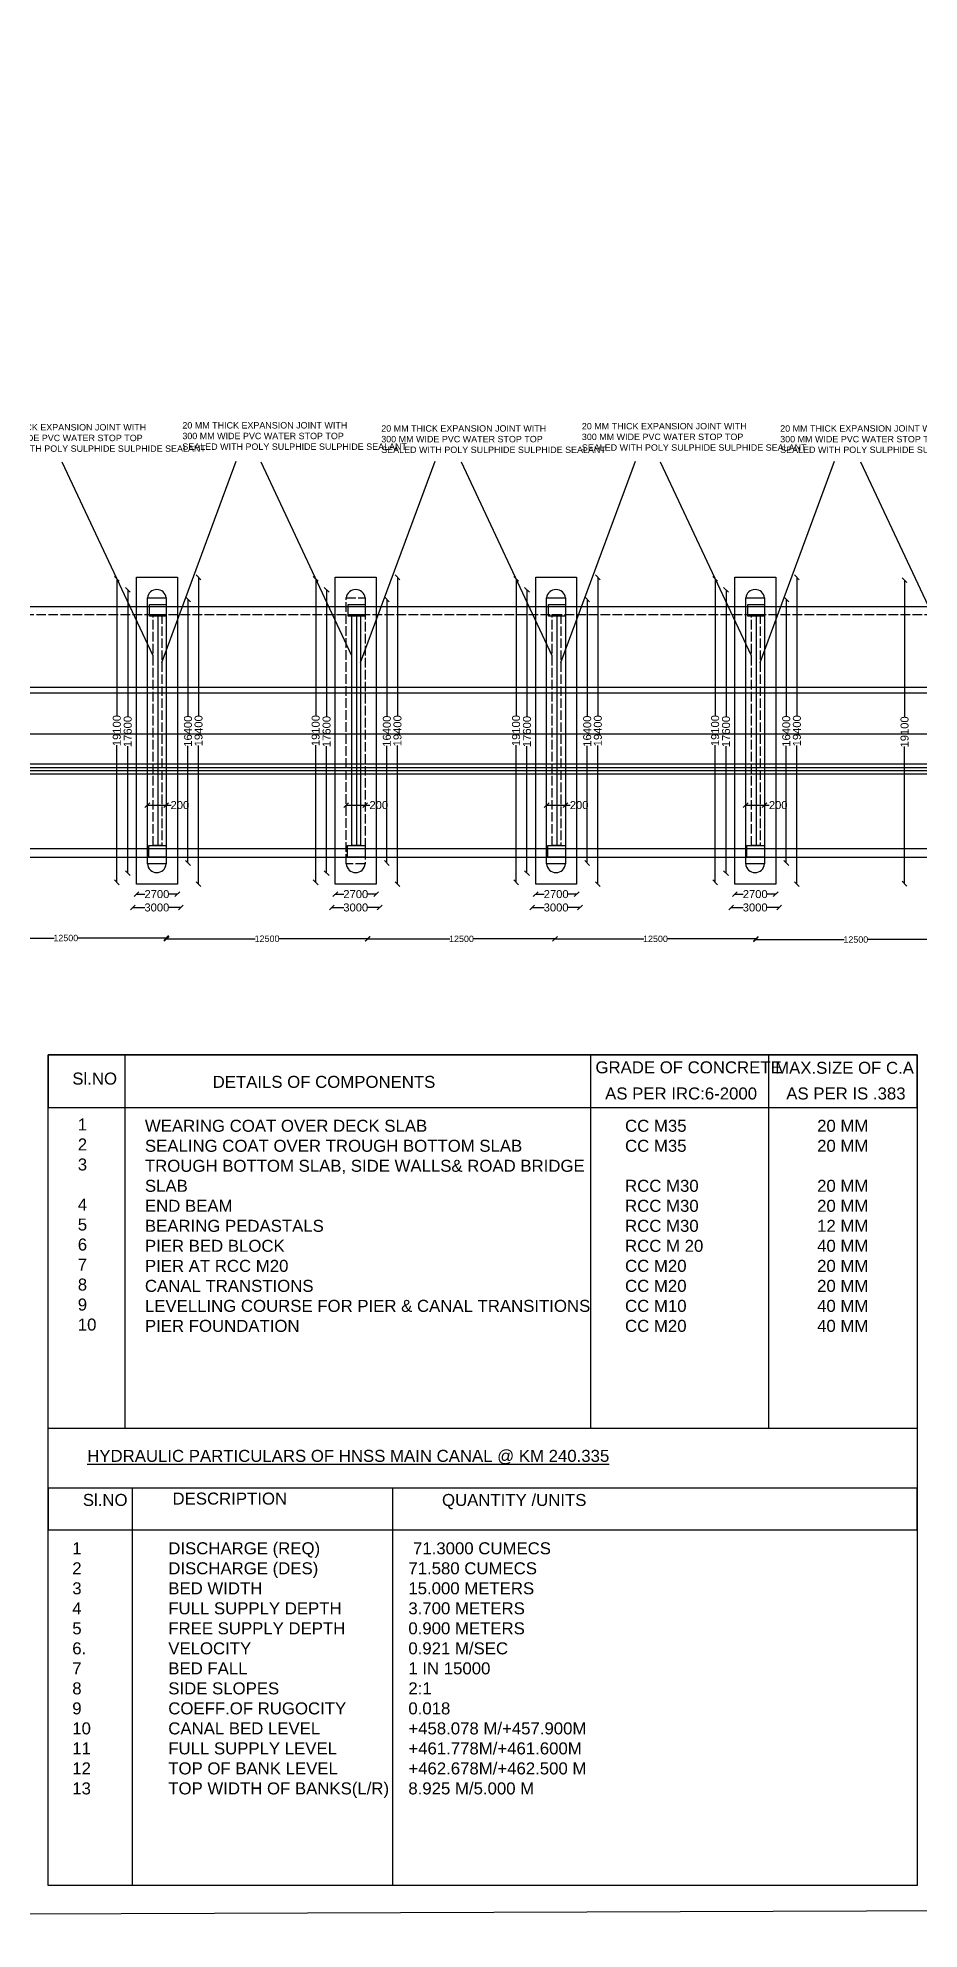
# Model space of a CAD drawing. Header units: millimetres. Extents: x -112454 to 301508, y -143387 to 43222.
# Drawn here: x 150782 to 205850, y -141433 to -23251 of the extents above; entities that cross this region are included whole.
import ezdxf

# ---------------------------------------------------------------- set-up
doc = ezdxf.new("R2010")
doc.units = ezdxf.units.MM
doc.header["$MEASUREMENT"] = 0
doc.linetypes.add('ACAD_ISO02W100', pattern=[15, 12, -3])
for name, color, linetype in [('DIMENSION', 7, 'Continuous'), ('DRAWING', 7, 'Continuous'), ('TEXT', 7, 'Continuous')]:
    doc.layers.add(name, color=color, linetype=linetype)
doc.styles.get("Standard").update_dxf_attribs({"font": 'arial.ttf', "height": 500})
doc.dimstyles.get("Standard").update_dxf_attribs({"dimtxt": 500, "dimasz": 300, "dimexe": 0.18, "dimexo": 0.0625, "dimgap": 0.09, "dimtad": 0, "dimdec": 0, "dimzin": 0, "dimdsep": 46, "dimtxsty": 'Standard', "dimblk": 'OBLIQUE', "dimcen": 0.09, "dimse1": 1, "dimse2": 1, "dimadec": 0, "dimazin": 0, "dimtfac": 1, "dimtdec": 0, "dimtofl": 0, "dimtmove": 0, "dimatfit": 3, "dimfxl": 0, "dimtolj": 1, "dimtzin": 0, "dimarcsym": 0})

# ---------------------------------------------------------------- blocks, each defined once
blk = doc.blocks.new('_Oblique')
at = {"color": 0, "linetype": 'ByBlock', "lineweight": -2}
blk.add_line((-0.5, -0.5), (0.5, 0.5), dxfattribs=at)
blk = doc.blocks.new('*D117')
at = {"layer": 'Defpoints', "color": 0, "transparency": 16777216}
for p in [(155718, -57055), (155723, -57055), (155623, -76023)]:
    blk.add_point(p, dxfattribs=at)
at = {"layer": 'DIMENSION', "color": 0, "lineweight": -2, "transparency": 16777216}
for p, q in [((155718, -57055), (155718, -65623)), ((155718, -76023), (155718, -67456))]:
    blk.add_line(p, q, dxfattribs=at)
at = {"layer": 'DIMENSION', "color": 0, "lineweight": -2, "transparency": 16777216, "xscale": 300, "yscale": 300, "zscale": 300}
for p, rotation in [((155718, -57055), 90), ((155718, -76023), 270)]:
    blk.add_blockref('_Oblique', p, dxfattribs=dict(at, rotation=rotation))
at = {"layer": 'DIMENSION', "color": 0, "transparency": 16777216, "insert": (155718, -66539), "char_height": 500, "attachment_point": 5, "rotation": 90}
blk.add_mtext('\\A1;19100', dxfattribs=at)
blk = doc.blocks.new('*D118')
at = {"layer": 'Defpoints', "color": 0, "transparency": 16777216}
for p in [(156400, -57739), (156943, -57739), (156943, -75452)]:
    blk.add_point(p, dxfattribs=at)
at = {"layer": 'DIMENSION', "color": 0, "lineweight": -2, "transparency": 16777216}
for p, q in [((156400, -57739), (156400, -65679)), ((156400, -75452), (156400, -67512))]:
    blk.add_line(p, q, dxfattribs=at)
at = {"layer": 'DIMENSION', "color": 0, "lineweight": -2, "transparency": 16777216, "xscale": 300, "yscale": 300, "zscale": 300}
for p, rotation in [((156400, -57739), 90), ((156400, -75452), 270)]:
    blk.add_blockref('_Oblique', p, dxfattribs=dict(at, rotation=rotation))
at = {"layer": 'DIMENSION', "color": 0, "transparency": 16777216, "insert": (156400, -66596), "char_height": 500, "attachment_point": 5, "rotation": 90}
blk.add_mtext('\\A1;17600', dxfattribs=at)
blk = doc.blocks.new('*D119')
at = {"layer": 'Defpoints', "color": 0, "transparency": 16777216}
for p in [(159984, -58341), (159984, -74809), (160164, -74809)]:
    blk.add_point(p, dxfattribs=at)
at = {"layer": 'DIMENSION', "color": 0, "lineweight": -2, "transparency": 16777216}
for p, q in [((160164, -58341), (160164, -65659)), ((160164, -74809), (160164, -67492))]:
    blk.add_line(p, q, dxfattribs=at)
at = {"layer": 'DIMENSION', "color": 0, "lineweight": -2, "transparency": 16777216, "xscale": 300, "yscale": 300, "zscale": 300}
for p, rotation in [((160164, -58341), 90), ((160164, -74809), 270)]:
    blk.add_blockref('_Oblique', p, dxfattribs=dict(at, rotation=rotation))
at = {"layer": 'DIMENSION', "color": 0, "transparency": 16777216, "insert": (160164, -66575), "char_height": 500, "attachment_point": 5, "rotation": 90}
blk.add_mtext('\\A1;16400', dxfattribs=at)
blk = doc.blocks.new('*D120')
at = {"layer": 'Defpoints', "color": 0, "transparency": 16777216}
for p in [(159500, -56960), (160827, -56960), (159500, -76140)]:
    blk.add_point(p, dxfattribs=at)
at = {"layer": 'DIMENSION', "color": 0, "lineweight": -2, "transparency": 16777216}
for p, q in [((160827, -56960), (160827, -65633)), ((160827, -76140), (160827, -67466))]:
    blk.add_line(p, q, dxfattribs=at)
at = {"layer": 'DIMENSION', "color": 0, "lineweight": -2, "transparency": 16777216, "xscale": 300, "yscale": 300, "zscale": 300}
for p, rotation in [((160827, -56960), 90), ((160827, -76140), 270)]:
    blk.add_blockref('_Oblique', p, dxfattribs=dict(at, rotation=rotation))
at = {"layer": 'DIMENSION', "color": 0, "transparency": 16777216, "insert": (160827, -66550), "char_height": 500, "attachment_point": 5, "rotation": 90}
blk.add_mtext('\\A1;19400', dxfattribs=at)
blk = doc.blocks.new('*D121')
at = {"layer": 'Defpoints', "color": 0, "transparency": 16777216}
for p in [(156943, -76140), (159500, -76140), (159500, -76759)]:
    blk.add_point(p, dxfattribs=at)
at = {"layer": 'DIMENSION', "color": 0, "lineweight": -2, "transparency": 16777216}
for p, q in [((156943, -76759), (157472, -76759)), ((159500, -76759), (158972, -76759))]:
    blk.add_line(p, q, dxfattribs=at)
at = {"layer": 'DIMENSION', "color": 0, "lineweight": -2, "transparency": 16777216, "xscale": 300, "yscale": 300, "zscale": 300, "rotation": 180}
blk.add_blockref('_Oblique', (156943, -76759), dxfattribs=at)
at = {"layer": 'DIMENSION', "color": 0, "lineweight": -2, "transparency": 16777216, "xscale": 300, "yscale": 300, "zscale": 300}
blk.add_blockref('_Oblique', (159500, -76759), dxfattribs=at)
at = {"layer": 'DIMENSION', "color": 0, "transparency": 16777216, "insert": (158222, -76759), "char_height": 500, "attachment_point": 5}
blk.add_mtext('\\A1;2700', dxfattribs=at)
blk = doc.blocks.new('*D116')
at = {"layer": 'Defpoints', "color": 0, "transparency": 16777216}
for p in [(156724, -77485), (156724, -77594), (159715, -77485)]:
    blk.add_point(p, dxfattribs=at)
at = {"layer": 'DIMENSION', "color": 0, "lineweight": -2, "transparency": 16777216}
for p, q in [((156724, -77594), (157474, -77594)), ((159715, -77594), (158965, -77594))]:
    blk.add_line(p, q, dxfattribs=at)
at = {"layer": 'DIMENSION', "color": 0, "lineweight": -2, "transparency": 16777216, "xscale": 300, "yscale": 300, "zscale": 300, "rotation": 180}
blk.add_blockref('_Oblique', (156724, -77594), dxfattribs=at)
at = {"layer": 'DIMENSION', "color": 0, "lineweight": -2, "transparency": 16777216, "xscale": 300, "yscale": 300, "zscale": 300}
blk.add_blockref('_Oblique', (159715, -77594), dxfattribs=at)
at = {"layer": 'DIMENSION', "color": 0, "transparency": 16777216, "insert": (158219, -77594), "char_height": 500, "attachment_point": 5}
blk.add_mtext('\\A1;3000', dxfattribs=at)
blk = doc.blocks.new('*D122')
at = {"layer": 'Defpoints', "color": 0, "transparency": 16777216}
for p in [(157626, -71750), (158803, -71196), (158803, -71750)]:
    blk.add_point(p, dxfattribs=at)
at = {"layer": 'DIMENSION', "color": 0, "lineweight": -2, "transparency": 16777216}
for p, q in [((157626, -71196), (158803, -71196)), ((158803, -71196), (159103, -71196))]:
    blk.add_line(p, q, dxfattribs=at)
at = {"layer": 'DIMENSION', "color": 0, "lineweight": -2, "transparency": 16777216, "xscale": 300, "yscale": 300, "zscale": 300, "rotation": 180}
blk.add_blockref('_Oblique', (157626, -71196), dxfattribs=at)
at = {"layer": 'DIMENSION', "color": 0, "lineweight": -2, "transparency": 16777216, "xscale": 300, "yscale": 300, "zscale": 300}
blk.add_blockref('_Oblique', (158803, -71196), dxfattribs=at)
at = {"layer": 'DIMENSION', "color": 0, "transparency": 16777216, "insert": (159658, -71196), "char_height": 500, "attachment_point": 5}
blk.add_mtext('\\A1;200', dxfattribs=at)
blk = doc.blocks.new('*D124')
at = {"layer": 'Defpoints', "color": 0, "transparency": 16777216}
for p in [(168144, -57055), (168150, -57055), (168049, -76023)]:
    blk.add_point(p, dxfattribs=at)
at = {"layer": 'DIMENSION', "color": 0, "lineweight": -2, "transparency": 16777216}
for p, q in [((168144, -57055), (168144, -65623)), ((168144, -76023), (168144, -67456))]:
    blk.add_line(p, q, dxfattribs=at)
at = {"layer": 'DIMENSION', "color": 0, "lineweight": -2, "transparency": 16777216, "xscale": 300, "yscale": 300, "zscale": 300}
for p, rotation in [((168144, -57055), 90), ((168144, -76023), 270)]:
    blk.add_blockref('_Oblique', p, dxfattribs=dict(at, rotation=rotation))
at = {"layer": 'DIMENSION', "color": 0, "transparency": 16777216, "insert": (168144, -66539), "char_height": 500, "attachment_point": 5, "rotation": 90}
blk.add_mtext('\\A1;19100', dxfattribs=at)
blk = doc.blocks.new('*D125')
at = {"layer": 'Defpoints', "color": 0, "transparency": 16777216}
for p in [(168826, -57739), (169369, -57739), (169369, -75452)]:
    blk.add_point(p, dxfattribs=at)
at = {"layer": 'DIMENSION', "color": 0, "lineweight": -2, "transparency": 16777216}
for p, q in [((168826, -57739), (168826, -65679)), ((168826, -75452), (168826, -67512))]:
    blk.add_line(p, q, dxfattribs=at)
at = {"layer": 'DIMENSION', "color": 0, "lineweight": -2, "transparency": 16777216, "xscale": 300, "yscale": 300, "zscale": 300}
for p, rotation in [((168826, -57739), 90), ((168826, -75452), 270)]:
    blk.add_blockref('_Oblique', p, dxfattribs=dict(at, rotation=rotation))
at = {"layer": 'DIMENSION', "color": 0, "transparency": 16777216, "insert": (168826, -66596), "char_height": 500, "attachment_point": 5, "rotation": 90}
blk.add_mtext('\\A1;17600', dxfattribs=at)
blk = doc.blocks.new('*D126')
at = {"layer": 'Defpoints', "color": 0, "transparency": 16777216}
for p in [(172410, -58341), (172410, -74809), (172590, -74809)]:
    blk.add_point(p, dxfattribs=at)
at = {"layer": 'DIMENSION', "color": 0, "lineweight": -2, "transparency": 16777216}
for p, q in [((172590, -58341), (172590, -65659)), ((172590, -74809), (172590, -67492))]:
    blk.add_line(p, q, dxfattribs=at)
at = {"layer": 'DIMENSION', "color": 0, "lineweight": -2, "transparency": 16777216, "xscale": 300, "yscale": 300, "zscale": 300}
for p, rotation in [((172590, -58341), 90), ((172590, -74809), 270)]:
    blk.add_blockref('_Oblique', p, dxfattribs=dict(at, rotation=rotation))
at = {"layer": 'DIMENSION', "color": 0, "transparency": 16777216, "insert": (172590, -66575), "char_height": 500, "attachment_point": 5, "rotation": 90}
blk.add_mtext('\\A1;16400', dxfattribs=at)
blk = doc.blocks.new('*D127')
at = {"layer": 'Defpoints', "color": 0, "transparency": 16777216}
for p in [(171927, -56960), (173254, -56960), (171927, -76140)]:
    blk.add_point(p, dxfattribs=at)
at = {"layer": 'DIMENSION', "color": 0, "lineweight": -2, "transparency": 16777216}
for p, q in [((173254, -56960), (173254, -65633)), ((173254, -76140), (173254, -67466))]:
    blk.add_line(p, q, dxfattribs=at)
at = {"layer": 'DIMENSION', "color": 0, "lineweight": -2, "transparency": 16777216, "xscale": 300, "yscale": 300, "zscale": 300}
for p, rotation in [((173254, -56960), 90), ((173254, -76140), 270)]:
    blk.add_blockref('_Oblique', p, dxfattribs=dict(at, rotation=rotation))
at = {"layer": 'DIMENSION', "color": 0, "transparency": 16777216, "insert": (173254, -66550), "char_height": 500, "attachment_point": 5, "rotation": 90}
blk.add_mtext('\\A1;19400', dxfattribs=at)
blk = doc.blocks.new('*D128')
at = {"layer": 'Defpoints', "color": 0, "transparency": 16777216}
for p in [(169369, -76140), (171927, -76140), (171927, -76759)]:
    blk.add_point(p, dxfattribs=at)
at = {"layer": 'DIMENSION', "color": 0, "lineweight": -2, "transparency": 16777216}
for p, q in [((169369, -76759), (169898, -76759)), ((171927, -76759), (171398, -76759))]:
    blk.add_line(p, q, dxfattribs=at)
at = {"layer": 'DIMENSION', "color": 0, "lineweight": -2, "transparency": 16777216, "xscale": 300, "yscale": 300, "zscale": 300, "rotation": 180}
blk.add_blockref('_Oblique', (169369, -76759), dxfattribs=at)
at = {"layer": 'DIMENSION', "color": 0, "lineweight": -2, "transparency": 16777216, "xscale": 300, "yscale": 300, "zscale": 300}
blk.add_blockref('_Oblique', (171927, -76759), dxfattribs=at)
at = {"layer": 'DIMENSION', "color": 0, "transparency": 16777216, "insert": (170648, -76759), "char_height": 500, "attachment_point": 5}
blk.add_mtext('\\A1;2700', dxfattribs=at)
blk = doc.blocks.new('*D123')
at = {"layer": 'Defpoints', "color": 0, "transparency": 16777216}
for p in [(169150, -77485), (169150, -77594), (172141, -77485)]:
    blk.add_point(p, dxfattribs=at)
at = {"layer": 'DIMENSION', "color": 0, "lineweight": -2, "transparency": 16777216}
for p, q in [((169150, -77594), (169900, -77594)), ((172141, -77594), (171391, -77594))]:
    blk.add_line(p, q, dxfattribs=at)
at = {"layer": 'DIMENSION', "color": 0, "lineweight": -2, "transparency": 16777216, "xscale": 300, "yscale": 300, "zscale": 300, "rotation": 180}
blk.add_blockref('_Oblique', (169150, -77594), dxfattribs=at)
at = {"layer": 'DIMENSION', "color": 0, "lineweight": -2, "transparency": 16777216, "xscale": 300, "yscale": 300, "zscale": 300}
blk.add_blockref('_Oblique', (172141, -77594), dxfattribs=at)
at = {"layer": 'DIMENSION', "color": 0, "transparency": 16777216, "insert": (170646, -77594), "char_height": 500, "attachment_point": 5}
blk.add_mtext('\\A1;3000', dxfattribs=at)
blk = doc.blocks.new('*D129')
at = {"layer": 'Defpoints', "color": 0, "transparency": 16777216}
for p in [(170052, -71750), (171229, -71196), (171229, -71750)]:
    blk.add_point(p, dxfattribs=at)
at = {"layer": 'DIMENSION', "color": 0, "lineweight": -2, "transparency": 16777216}
for p, q in [((170052, -71196), (171229, -71196)), ((171229, -71196), (171529, -71196))]:
    blk.add_line(p, q, dxfattribs=at)
at = {"layer": 'DIMENSION', "color": 0, "lineweight": -2, "transparency": 16777216, "xscale": 300, "yscale": 300, "zscale": 300, "rotation": 180}
blk.add_blockref('_Oblique', (170052, -71196), dxfattribs=at)
at = {"layer": 'DIMENSION', "color": 0, "lineweight": -2, "transparency": 16777216, "xscale": 300, "yscale": 300, "zscale": 300}
blk.add_blockref('_Oblique', (171229, -71196), dxfattribs=at)
at = {"layer": 'DIMENSION', "color": 0, "transparency": 16777216, "insert": (172085, -71196), "char_height": 500, "attachment_point": 5}
blk.add_mtext('\\A1;200', dxfattribs=at)
blk = doc.blocks.new('*D131')
at = {"layer": 'Defpoints', "color": 0, "transparency": 16777216}
for p in [(180665, -57055), (180670, -57055), (180569, -76023)]:
    blk.add_point(p, dxfattribs=at)
at = {"layer": 'DIMENSION', "color": 0, "lineweight": -2, "transparency": 16777216}
for p, q in [((180665, -57055), (180665, -65623)), ((180665, -76023), (180665, -67456))]:
    blk.add_line(p, q, dxfattribs=at)
at = {"layer": 'DIMENSION', "color": 0, "lineweight": -2, "transparency": 16777216, "xscale": 300, "yscale": 300, "zscale": 300}
for p, rotation in [((180665, -57055), 90), ((180665, -76023), 270)]:
    blk.add_blockref('_Oblique', p, dxfattribs=dict(at, rotation=rotation))
at = {"layer": 'DIMENSION', "color": 0, "transparency": 16777216, "insert": (180665, -66539), "char_height": 500, "attachment_point": 5, "rotation": 90}
blk.add_mtext('\\A1;19100', dxfattribs=at)
blk = doc.blocks.new('*D132')
at = {"layer": 'Defpoints', "color": 0, "transparency": 16777216}
for p in [(181346, -57739), (181889, -57739), (181889, -75452)]:
    blk.add_point(p, dxfattribs=at)
at = {"layer": 'DIMENSION', "color": 0, "lineweight": -2, "transparency": 16777216}
for p, q in [((181346, -57739), (181346, -65679)), ((181346, -75452), (181346, -67512))]:
    blk.add_line(p, q, dxfattribs=at)
at = {"layer": 'DIMENSION', "color": 0, "lineweight": -2, "transparency": 16777216, "xscale": 300, "yscale": 300, "zscale": 300}
for p, rotation in [((181346, -57739), 90), ((181346, -75452), 270)]:
    blk.add_blockref('_Oblique', p, dxfattribs=dict(at, rotation=rotation))
at = {"layer": 'DIMENSION', "color": 0, "transparency": 16777216, "insert": (181346, -66596), "char_height": 500, "attachment_point": 5, "rotation": 90}
blk.add_mtext('\\A1;17600', dxfattribs=at)
blk = doc.blocks.new('*D133')
at = {"layer": 'Defpoints', "color": 0, "transparency": 16777216}
for p in [(184930, -58341), (184930, -74809), (185110, -74809)]:
    blk.add_point(p, dxfattribs=at)
at = {"layer": 'DIMENSION', "color": 0, "lineweight": -2, "transparency": 16777216}
for p, q in [((185110, -58341), (185110, -65659)), ((185110, -74809), (185110, -67492))]:
    blk.add_line(p, q, dxfattribs=at)
at = {"layer": 'DIMENSION', "color": 0, "lineweight": -2, "transparency": 16777216, "xscale": 300, "yscale": 300, "zscale": 300}
for p, rotation in [((185110, -58341), 90), ((185110, -74809), 270)]:
    blk.add_blockref('_Oblique', p, dxfattribs=dict(at, rotation=rotation))
at = {"layer": 'DIMENSION', "color": 0, "transparency": 16777216, "insert": (185110, -66575), "char_height": 500, "attachment_point": 5, "rotation": 90}
blk.add_mtext('\\A1;16400', dxfattribs=at)
blk = doc.blocks.new('*D134')
at = {"layer": 'Defpoints', "color": 0, "transparency": 16777216}
for p in [(184447, -56960), (185774, -56960), (184447, -76140)]:
    blk.add_point(p, dxfattribs=at)
at = {"layer": 'DIMENSION', "color": 0, "lineweight": -2, "transparency": 16777216}
for p, q in [((185774, -56960), (185774, -65633)), ((185774, -76140), (185774, -67466))]:
    blk.add_line(p, q, dxfattribs=at)
at = {"layer": 'DIMENSION', "color": 0, "lineweight": -2, "transparency": 16777216, "xscale": 300, "yscale": 300, "zscale": 300}
for p, rotation in [((185774, -56960), 90), ((185774, -76140), 270)]:
    blk.add_blockref('_Oblique', p, dxfattribs=dict(at, rotation=rotation))
at = {"layer": 'DIMENSION', "color": 0, "transparency": 16777216, "insert": (185774, -66550), "char_height": 500, "attachment_point": 5, "rotation": 90}
blk.add_mtext('\\A1;19400', dxfattribs=at)
blk = doc.blocks.new('*D135')
at = {"layer": 'Defpoints', "color": 0, "transparency": 16777216}
for p in [(181889, -76140), (184447, -76140), (184447, -76759)]:
    blk.add_point(p, dxfattribs=at)
at = {"layer": 'DIMENSION', "color": 0, "lineweight": -2, "transparency": 16777216}
for p, q in [((181889, -76759), (182418, -76759)), ((184447, -76759), (183918, -76759))]:
    blk.add_line(p, q, dxfattribs=at)
at = {"layer": 'DIMENSION', "color": 0, "lineweight": -2, "transparency": 16777216, "xscale": 300, "yscale": 300, "zscale": 300, "rotation": 180}
blk.add_blockref('_Oblique', (181889, -76759), dxfattribs=at)
at = {"layer": 'DIMENSION', "color": 0, "lineweight": -2, "transparency": 16777216, "xscale": 300, "yscale": 300, "zscale": 300}
blk.add_blockref('_Oblique', (184447, -76759), dxfattribs=at)
at = {"layer": 'DIMENSION', "color": 0, "transparency": 16777216, "insert": (183168, -76759), "char_height": 500, "attachment_point": 5}
blk.add_mtext('\\A1;2700', dxfattribs=at)
blk = doc.blocks.new('*D130')
at = {"layer": 'Defpoints', "color": 0, "transparency": 16777216}
for p in [(181670, -77485), (181670, -77594), (184662, -77485)]:
    blk.add_point(p, dxfattribs=at)
at = {"layer": 'DIMENSION', "color": 0, "lineweight": -2, "transparency": 16777216}
for p, q in [((181670, -77594), (182420, -77594)), ((184662, -77594), (183911, -77594))]:
    blk.add_line(p, q, dxfattribs=at)
at = {"layer": 'DIMENSION', "color": 0, "lineweight": -2, "transparency": 16777216, "xscale": 300, "yscale": 300, "zscale": 300, "rotation": 180}
blk.add_blockref('_Oblique', (181670, -77594), dxfattribs=at)
at = {"layer": 'DIMENSION', "color": 0, "lineweight": -2, "transparency": 16777216, "xscale": 300, "yscale": 300, "zscale": 300}
blk.add_blockref('_Oblique', (184662, -77594), dxfattribs=at)
at = {"layer": 'DIMENSION', "color": 0, "transparency": 16777216, "insert": (183166, -77594), "char_height": 500, "attachment_point": 5}
blk.add_mtext('\\A1;3000', dxfattribs=at)
blk = doc.blocks.new('*D136')
at = {"layer": 'Defpoints', "color": 0, "transparency": 16777216}
for p in [(182572, -71750), (183749, -71196), (183749, -71750)]:
    blk.add_point(p, dxfattribs=at)
at = {"layer": 'DIMENSION', "color": 0, "lineweight": -2, "transparency": 16777216}
for p, q in [((182572, -71196), (183749, -71196)), ((183749, -71196), (184049, -71196))]:
    blk.add_line(p, q, dxfattribs=at)
at = {"layer": 'DIMENSION', "color": 0, "lineweight": -2, "transparency": 16777216, "xscale": 300, "yscale": 300, "zscale": 300, "rotation": 180}
blk.add_blockref('_Oblique', (182572, -71196), dxfattribs=at)
at = {"layer": 'DIMENSION', "color": 0, "lineweight": -2, "transparency": 16777216, "xscale": 300, "yscale": 300, "zscale": 300}
blk.add_blockref('_Oblique', (183749, -71196), dxfattribs=at)
at = {"layer": 'DIMENSION', "color": 0, "transparency": 16777216, "insert": (184605, -71196), "char_height": 500, "attachment_point": 5}
blk.add_mtext('\\A1;200', dxfattribs=at)
blk = doc.blocks.new('*D138')
at = {"layer": 'Defpoints', "color": 0, "transparency": 16777216}
for p in [(193102, -57055), (193108, -57055), (193007, -76023)]:
    blk.add_point(p, dxfattribs=at)
at = {"layer": 'DIMENSION', "color": 0, "lineweight": -2, "transparency": 16777216}
for p, q in [((193102, -57055), (193102, -65623)), ((193102, -76023), (193102, -67456))]:
    blk.add_line(p, q, dxfattribs=at)
at = {"layer": 'DIMENSION', "color": 0, "lineweight": -2, "transparency": 16777216, "xscale": 300, "yscale": 300, "zscale": 300}
for p, rotation in [((193102, -57055), 90), ((193102, -76023), 270)]:
    blk.add_blockref('_Oblique', p, dxfattribs=dict(at, rotation=rotation))
at = {"layer": 'DIMENSION', "color": 0, "transparency": 16777216, "insert": (193102, -66539), "char_height": 500, "attachment_point": 5, "rotation": 90}
blk.add_mtext('\\A1;19100', dxfattribs=at)
blk = doc.blocks.new('*D139')
at = {"layer": 'Defpoints', "color": 0, "transparency": 16777216}
for p in [(193784, -57739), (194327, -57739), (194327, -75452)]:
    blk.add_point(p, dxfattribs=at)
at = {"layer": 'DIMENSION', "color": 0, "lineweight": -2, "transparency": 16777216}
for p, q in [((193784, -57739), (193784, -65679)), ((193784, -75452), (193784, -67512))]:
    blk.add_line(p, q, dxfattribs=at)
at = {"layer": 'DIMENSION', "color": 0, "lineweight": -2, "transparency": 16777216, "xscale": 300, "yscale": 300, "zscale": 300}
for p, rotation in [((193784, -57739), 90), ((193784, -75452), 270)]:
    blk.add_blockref('_Oblique', p, dxfattribs=dict(at, rotation=rotation))
at = {"layer": 'DIMENSION', "color": 0, "transparency": 16777216, "insert": (193784, -66596), "char_height": 500, "attachment_point": 5, "rotation": 90}
blk.add_mtext('\\A1;17600', dxfattribs=at)
blk = doc.blocks.new('*D140')
at = {"layer": 'Defpoints', "color": 0, "transparency": 16777216}
for p in [(197368, -58341), (197368, -74809), (197548, -74809)]:
    blk.add_point(p, dxfattribs=at)
at = {"layer": 'DIMENSION', "color": 0, "lineweight": -2, "transparency": 16777216}
for p, q in [((197548, -58341), (197548, -65659)), ((197548, -74809), (197548, -67492))]:
    blk.add_line(p, q, dxfattribs=at)
at = {"layer": 'DIMENSION', "color": 0, "lineweight": -2, "transparency": 16777216, "xscale": 300, "yscale": 300, "zscale": 300}
for p, rotation in [((197548, -58341), 90), ((197548, -74809), 270)]:
    blk.add_blockref('_Oblique', p, dxfattribs=dict(at, rotation=rotation))
at = {"layer": 'DIMENSION', "color": 0, "transparency": 16777216, "insert": (197548, -66575), "char_height": 500, "attachment_point": 5, "rotation": 90}
blk.add_mtext('\\A1;16400', dxfattribs=at)
blk = doc.blocks.new('*D141')
at = {"layer": 'Defpoints', "color": 0, "transparency": 16777216}
for p in [(196885, -56960), (198212, -56960), (196885, -76140)]:
    blk.add_point(p, dxfattribs=at)
at = {"layer": 'DIMENSION', "color": 0, "lineweight": -2, "transparency": 16777216}
for p, q in [((198212, -56960), (198212, -65633)), ((198212, -76140), (198212, -67466))]:
    blk.add_line(p, q, dxfattribs=at)
at = {"layer": 'DIMENSION', "color": 0, "lineweight": -2, "transparency": 16777216, "xscale": 300, "yscale": 300, "zscale": 300}
for p, rotation in [((198212, -56960), 90), ((198212, -76140), 270)]:
    blk.add_blockref('_Oblique', p, dxfattribs=dict(at, rotation=rotation))
at = {"layer": 'DIMENSION', "color": 0, "transparency": 16777216, "insert": (198212, -66550), "char_height": 500, "attachment_point": 5, "rotation": 90}
blk.add_mtext('\\A1;19400', dxfattribs=at)
blk = doc.blocks.new('*D142')
at = {"layer": 'Defpoints', "color": 0, "transparency": 16777216}
for p in [(194327, -76140), (196885, -76140), (196885, -76759)]:
    blk.add_point(p, dxfattribs=at)
at = {"layer": 'DIMENSION', "color": 0, "lineweight": -2, "transparency": 16777216}
for p, q in [((194327, -76759), (194856, -76759)), ((196885, -76759), (196356, -76759))]:
    blk.add_line(p, q, dxfattribs=at)
at = {"layer": 'DIMENSION', "color": 0, "lineweight": -2, "transparency": 16777216, "xscale": 300, "yscale": 300, "zscale": 300, "rotation": 180}
blk.add_blockref('_Oblique', (194327, -76759), dxfattribs=at)
at = {"layer": 'DIMENSION', "color": 0, "lineweight": -2, "transparency": 16777216, "xscale": 300, "yscale": 300, "zscale": 300}
blk.add_blockref('_Oblique', (196885, -76759), dxfattribs=at)
at = {"layer": 'DIMENSION', "color": 0, "transparency": 16777216, "insert": (195606, -76759), "char_height": 500, "attachment_point": 5}
blk.add_mtext('\\A1;2700', dxfattribs=at)
blk = doc.blocks.new('*D137')
at = {"layer": 'Defpoints', "color": 0, "transparency": 16777216}
for p in [(194108, -77485), (194108, -77594), (197099, -77485)]:
    blk.add_point(p, dxfattribs=at)
at = {"layer": 'DIMENSION', "color": 0, "lineweight": -2, "transparency": 16777216}
for p, q in [((194108, -77594), (194858, -77594)), ((197099, -77594), (196349, -77594))]:
    blk.add_line(p, q, dxfattribs=at)
at = {"layer": 'DIMENSION', "color": 0, "lineweight": -2, "transparency": 16777216, "xscale": 300, "yscale": 300, "zscale": 300, "rotation": 180}
blk.add_blockref('_Oblique', (194108, -77594), dxfattribs=at)
at = {"layer": 'DIMENSION', "color": 0, "lineweight": -2, "transparency": 16777216, "xscale": 300, "yscale": 300, "zscale": 300}
blk.add_blockref('_Oblique', (197099, -77594), dxfattribs=at)
at = {"layer": 'DIMENSION', "color": 0, "transparency": 16777216, "insert": (195604, -77594), "char_height": 500, "attachment_point": 5}
blk.add_mtext('\\A1;3000', dxfattribs=at)
blk = doc.blocks.new('*D143')
at = {"layer": 'Defpoints', "color": 0, "transparency": 16777216}
for p in [(195010, -71750), (196187, -71196), (196187, -71750)]:
    blk.add_point(p, dxfattribs=at)
at = {"layer": 'DIMENSION', "color": 0, "lineweight": -2, "transparency": 16777216}
for p, q in [((195010, -71196), (196187, -71196)), ((196187, -71196), (196487, -71196))]:
    blk.add_line(p, q, dxfattribs=at)
at = {"layer": 'DIMENSION', "color": 0, "lineweight": -2, "transparency": 16777216, "xscale": 300, "yscale": 300, "zscale": 300, "rotation": 180}
blk.add_blockref('_Oblique', (195010, -71196), dxfattribs=at)
at = {"layer": 'DIMENSION', "color": 0, "lineweight": -2, "transparency": 16777216, "xscale": 300, "yscale": 300, "zscale": 300}
blk.add_blockref('_Oblique', (196187, -71196), dxfattribs=at)
at = {"layer": 'DIMENSION', "color": 0, "transparency": 16777216, "insert": (197043, -71196), "char_height": 500, "attachment_point": 5}
blk.add_mtext('\\A1;200', dxfattribs=at)
blk = doc.blocks.new('*D145')
at = {"layer": 'Defpoints', "color": 0, "transparency": 16777216}
for p in [(204939, -57137), (204944, -57137), (204844, -76106)]:
    blk.add_point(p, dxfattribs=at)
at = {"layer": 'DIMENSION', "color": 0, "lineweight": -2, "transparency": 16777216}
for p, q in [((204939, -57137), (204939, -65705)), ((204939, -76106), (204939, -67538))]:
    blk.add_line(p, q, dxfattribs=at)
at = {"layer": 'DIMENSION', "color": 0, "lineweight": -2, "transparency": 16777216, "xscale": 300, "yscale": 300, "zscale": 300}
for p, rotation in [((204939, -57137), 90), ((204939, -76106), 270)]:
    blk.add_blockref('_Oblique', p, dxfattribs=dict(at, rotation=rotation))
at = {"layer": 'DIMENSION', "color": 0, "transparency": 16777216, "insert": (204939, -66621), "char_height": 500, "attachment_point": 5, "rotation": 90}
blk.add_mtext('\\A1;19100', dxfattribs=at)
blk = doc.blocks.new('*D304')
at = {"layer": 'Defpoints', "color": 0, "transparency": 16777216}
for p in [(146251, -79502), (158806, -79502), (158806, -79502)]:
    blk.add_point(p, dxfattribs=at)
at = {"layer": 'DIMENSION', "color": 0, "lineweight": -2, "transparency": 16777216}
for p, q in [((146251, -79502), (151795, -79502)), ((158806, -79502), (153262, -79502))]:
    blk.add_line(p, q, dxfattribs=at)
at = {"layer": 'DIMENSION', "color": 0, "lineweight": -2, "transparency": 16777216, "xscale": 300, "yscale": 300, "zscale": 300, "rotation": 180}
blk.add_blockref('_Oblique', (146251, -79502), dxfattribs=at)
at = {"layer": 'DIMENSION', "color": 0, "lineweight": -2, "transparency": 16777216, "xscale": 300, "yscale": 300, "zscale": 300}
blk.add_blockref('_Oblique', (158806, -79502), dxfattribs=at)
at = {"layer": 'DIMENSION', "color": 0, "transparency": 16777216, "insert": (152529, -79502), "char_height": 400, "attachment_point": 5}
blk.add_mtext('\\A1;12500', dxfattribs=at)
blk = doc.blocks.new('*D305')
at = {"layer": 'Defpoints', "color": 0, "transparency": 16777216}
for p in [(158828, -79546), (171382, -79546), (171382, -79546)]:
    blk.add_point(p, dxfattribs=at)
at = {"layer": 'DIMENSION', "color": 0, "lineweight": -2, "transparency": 16777216}
for p, q in [((158828, -79546), (164372, -79546)), ((171382, -79546), (165838, -79546))]:
    blk.add_line(p, q, dxfattribs=at)
at = {"layer": 'DIMENSION', "color": 0, "lineweight": -2, "transparency": 16777216, "xscale": 300, "yscale": 300, "zscale": 300, "rotation": 180}
blk.add_blockref('_Oblique', (158828, -79546), dxfattribs=at)
at = {"layer": 'DIMENSION', "color": 0, "lineweight": -2, "transparency": 16777216, "xscale": 300, "yscale": 300, "zscale": 300}
blk.add_blockref('_Oblique', (171382, -79546), dxfattribs=at)
at = {"layer": 'DIMENSION', "color": 0, "transparency": 16777216, "insert": (165105, -79546), "char_height": 400, "attachment_point": 5}
blk.add_mtext('\\A1;12500', dxfattribs=at)
blk = doc.blocks.new('*D306')
at = {"layer": 'Defpoints', "color": 0, "transparency": 16777216}
for p in [(171404, -79590), (183099, -79556), (183099, -79556)]:
    blk.add_point(p, dxfattribs=at)
at = {"layer": 'DIMENSION', "color": 0, "lineweight": -2, "transparency": 16777216}
for p, q in [((171404, -79556), (176518, -79556)), ((183099, -79556), (177985, -79556))]:
    blk.add_line(p, q, dxfattribs=at)
at = {"layer": 'DIMENSION', "color": 0, "lineweight": -2, "transparency": 16777216, "xscale": 300, "yscale": 300, "zscale": 300, "rotation": 180}
blk.add_blockref('_Oblique', (171404, -79556), dxfattribs=at)
at = {"layer": 'DIMENSION', "color": 0, "lineweight": -2, "transparency": 16777216, "xscale": 300, "yscale": 300, "zscale": 300}
blk.add_blockref('_Oblique', (183099, -79556), dxfattribs=at)
at = {"layer": 'DIMENSION', "color": 0, "transparency": 16777216, "insert": (177252, -79556), "char_height": 400, "attachment_point": 5}
blk.add_mtext('\\A1;12500', dxfattribs=at)
blk = doc.blocks.new('*D307')
at = {"layer": 'Defpoints', "color": 0, "transparency": 16777216}
for p in [(183100, -79588), (195646, -79556), (195646, -79598)]:
    blk.add_point(p, dxfattribs=at)
at = {"layer": 'DIMENSION', "color": 0, "lineweight": -2, "transparency": 16777216}
for p, q in [((183100, -79556), (188640, -79556)), ((195646, -79556), (190106, -79556))]:
    blk.add_line(p, q, dxfattribs=at)
at = {"layer": 'DIMENSION', "color": 0, "lineweight": -2, "transparency": 16777216, "xscale": 300, "yscale": 300, "zscale": 300, "rotation": 180}
blk.add_blockref('_Oblique', (183100, -79556), dxfattribs=at)
at = {"layer": 'DIMENSION', "color": 0, "lineweight": -2, "transparency": 16777216, "xscale": 300, "yscale": 300, "zscale": 300}
blk.add_blockref('_Oblique', (195646, -79556), dxfattribs=at)
at = {"layer": 'DIMENSION', "color": 0, "transparency": 16777216, "insert": (189373, -79556), "char_height": 400, "attachment_point": 5}
blk.add_mtext('\\A1;12500', dxfattribs=at)
blk = doc.blocks.new('*D308')
at = {"layer": 'Defpoints', "color": 0, "transparency": 16777216}
for p in [(195646, -79598), (208133, -79558), (208133, -79598)]:
    blk.add_point(p, dxfattribs=at)
at = {"layer": 'DIMENSION', "color": 0, "lineweight": -2, "transparency": 16777216}
for p, q in [((195646, -79598), (201156, -79598)), ((208133, -79598), (202623, -79598))]:
    blk.add_line(p, q, dxfattribs=at)
at = {"layer": 'DIMENSION', "color": 0, "lineweight": -2, "transparency": 16777216, "xscale": 300, "yscale": 300, "zscale": 300, "rotation": 180}
blk.add_blockref('_Oblique', (195646, -79598), dxfattribs=at)
at = {"layer": 'DIMENSION', "color": 0, "lineweight": -2, "transparency": 16777216, "xscale": 300, "yscale": 300, "zscale": 300}
blk.add_blockref('_Oblique', (208133, -79598), dxfattribs=at)
at = {"layer": 'DIMENSION', "color": 0, "transparency": 16777216, "insert": (201890, -79598), "char_height": 400, "attachment_point": 5}
blk.add_mtext('\\A1;12500', dxfattribs=at)

msp = doc.modelspace()

# ---------------------------------------------------------------- linework, layer by layer
at = {"layer": 'DRAWING'}
for points in [[(-112453.7, 41744.4), (300852.5, 43222.4), (301507.5, -139955.3), (-111798.6, -141433.3)], [(159500.4, -76139.5), (156942.8, -76139.5), (156942.8, -56959.6), (159500.4, -56959.6)], [(171926.6, -76139.5), (169369, -76139.5), (169369, -56959.6), (171926.6, -56959.6)], [(184446.8, -76139.5), (181889.2, -76139.5), (181889.2, -56959.6), (184446.8, -56959.6)], [(196884.7, -76139.5), (194327.1, -76139.5), (194327.1, -56959.6), (196884.7, -56959.6)], [(158802.6, -74860.2), (157626.1, -74860.2), (157626.1, -58252.1), (158802.6, -58252.1)], [(157752.6, -58657.8), (158802.6, -58657.8), (158802.6, -59387.3), (157752.6, -59387.3)], [(170178.8, -58657.8), (171228.8, -58657.8), (171228.8, -59387.3), (170178.8, -59387.3)], [(183749, -74860.2), (182572.5, -74860.2), (182572.5, -58252.1), (183749, -58252.1)], [(182699, -58657.8), (183749, -58657.8), (183749, -59387.3), (182699, -59387.3)], [(196186.9, -74860.2), (195010.4, -74860.2), (195010.4, -58252.1), (196186.9, -58252.1)], [(195136.9, -58657.8), (196186.9, -58657.8), (196186.9, -59387.3), (195136.9, -59387.3)], [(170947.3, -73726.5), (170405.9, -73726.5), (170405.9, -59276.5), (170947.3, -59276.5)], [(157707.6, -73726.5), (158802.6, -73726.5), (158802.6, -74452), (157707.6, -74452)], [(170133.9, -73726.5), (171228.8, -73726.5), (171228.8, -74452), (170133.9, -74452)], [(182654, -73726.5), (183749, -73726.5), (183749, -74452), (182654, -74452)], [(195091.9, -73726.5), (196186.9, -73726.5), (196186.9, -74452), (195091.9, -74452)], [(205721.2, -138700.6), (151433.1, -138700.6), (151433.1, -86803.1), (205721.2, -86803.1)], [(205721.2, -86803.1), (151433.1, -86803.1), (151433.1, -90097.1), (205721.2, -90097.1)], [(151433.1, -110136.3), (205721.2, -110136.3), (205721.2, -113874.7), (151433.1, -113874.7)], [(205721.2, -113874.7), (151433.1, -113874.7), (151433.1, -116487.3), (205721.2, -116487.3)]]:
    msp.add_lwpolyline(points, close=True, dxfattribs=at)
for points in [[(157979.7, -61872.1), (152305.1, -49757.1)], [(158521.1, -62293.5), (163180.8, -49705.1)], [(170405.9, -61872.1), (164731.3, -49757.1)], [(170947.3, -62293.5), (175607, -49705.1)], [(182926.1, -61872.1), (177251.5, -49757.1)], [(183467.5, -62293.5), (188127.2, -49705.1)], [(195364, -61872.1), (189689.4, -49757.1)], [(195905.4, -62293.5), (200565.1, -49705.1)], [(207887.4, -61872.1), (202212.8, -49757.1)], [(-104308, -58789.6), (270714.6, -58789.6)], [(-78579.7, -63829.3), (237279.7, -63829.3), (237421.9, -63829.3), (237421.9, -58789.6)], [(158273.7, -59387.3), (158273.7, -73727.8)], [(170699.9, -59387.3), (170699.9, -73727.8)], [(183220.1, -59387.3), (183220.1, -73727.8)], [(195658, -59387.3), (195658, -73727.8)], [(-79855.9, -64176.2), (246326.7, -64176.2)], [(-107459.8, -66743), (276257.1, -66743)], [(-79855.9, -69237.5), (246326.7, -69237.5)], [(-78641.1, -68838.7), (-70532.7, -68838.7), (237300.7, -68838.7), (237569.4, -69240.3), (237569.4, -74451.9)], [(-71162.9, -77517), (-71162.9, -69058.8), (-70751, -68618.5), (-65997.3, -68618.5), (-3090, -68618.5), (44288.3, -68618.5), (165568.1, -68618.5), (235261.7, -68618.5), (237461.9, -68618.5), (237825.4, -68970.2), (237825.4, -74485.9), (237825.4, -74437.1)], [(237323.2, -74451.9), (237323.2, -69368.6), (236994.5, -69062), (-70392.6, -69062), (-70670.8, -69238.3), (-70670.8, -74451.6)], [(-104308, -73905.9), (270714.6, -73905.9)], [(-104308, -74452), (270714.6, -74452)], [(156220.8, -86803.1), (156220.8, -110136.3)], [(185316.9, -86803.1), (185316.9, -110136.3)], [(196448.8, -110136.3), (196448.8, -86803.1)], [(156679.4, -113874.7), (156679.4, -138700.6)], [(172951.4, -113874.7), (172951.4, -138700.6)]]:
    msp.add_lwpolyline(points, dxfattribs=at)
at = {"layer": 'DRAWING', "linetype": 'ACAD_ISO02W100', "ltscale": 50}
for points in [[(171228.8, -74860.2), (170052.3, -74860.2), (170052.3, -58252.1), (171228.8, -58252.1)], [(158521.1, -73726.5), (157979.7, -73726.5), (157979.7, -59276.5), (158521.1, -59276.5)], [(183467.5, -73726.5), (182926.1, -73726.5), (182926.1, -59276.5), (183467.5, -59276.5)], [(195905.4, -73726.5), (195364, -73726.5), (195364, -59276.5), (195905.4, -59276.5)]]:
    msp.add_lwpolyline(points, close=True, dxfattribs=at)
msp.add_lwpolyline([(-104308, -59276.5), (270714.6, -59276.5)], dxfattribs=at)
at = {"layer": 'DRAWING'}
for centre, radius, start, end in [((158214.3, -58319.8), 592.1, 6.568916, 173.431084), ((170640.6, -58319.8), 592.1, 6.568916, 173.431084), ((183160.7, -58319.8), 592.1, 6.568916, 173.431084), ((195598.6, -58319.8), 592.1, 6.568916, 173.431084), ((158214.3, -74818.9), 589.7, 184.018408, 355.981592), ((170640.6, -74818.9), 589.7, 184.018408, 355.981592), ((183160.7, -74818.9), 589.7, 184.018408, 355.981592), ((195598.6, -74818.9), 589.7, 184.018408, 355.981592)]:
    msp.add_arc(centre, radius, start, end, dxfattribs=at)

# ---------------------------------------------------------------- texts
at = {"layer": 'TEXT'}
for s, p in [('GRADE OF CONCRETE', (185624, -87955.8)), ('MAX.SIZE OF C.A', (196850.9, -87986.1)), ('Sl.NO', (152936.8, -88657.6)), ('DETAILS OF COMPONENTS ', (161705.6, -88863.4)), ('AS PER IRC:6-2000', (186229.2, -89589.2)), ('AS PER IS .383', (197546.9, -89589.2)), ('%%UHYDRAULIC PARTICULARS OF HNSS MAIN CANAL @ KM 240.335', (153869.8, -112233.1)), ('Sl.NO', (153594.1, -114987.3)), ('DESCRIPTION ', (159197.9, -114903.8)), ('QUANTITY /UNITS ', (176035.9, -114989.7))]:
    msp.add_text(s, height=750, dxfattribs=at).set_placement(p)
at = {"layer": 'TEXT', "attachment_point": 1}
for s, insert, char_height, width in [('20 MM THICK EXPANSION JOINT WITH\\P300 MM WIDE PVC WATER STOP TOP\\PSEALED WITH POLY SULPHIDE SULPHIDE SEALANT', (159812.1, -47263.1), 400, 13559.524), ('20 MM THICK EXPANSION JOINT WITH\\P300 MM WIDE PVC WATER STOP TOP\\PSEALED WITH POLY SULPHIDE SULPHIDE SEALANT', (147243.5, -47386.7), 400, 13559.524), ('20 MM THICK EXPANSION JOINT WITH\\P300 MM WIDE PVC WATER STOP TOP\\PSEALED WITH POLY SULPHIDE SULPHIDE SEALANT', (172240.3, -47458.6), 400, 13559.524), ('20 MM THICK EXPANSION JOINT WITH\\P300 MM WIDE PVC WATER STOP TOP\\PSEALED WITH POLY SULPHIDE SULPHIDE SEALANT', (184773.4, -47317.5), 400, 13559.524), ('20 MM THICK EXPANSION JOINT WITH\\P300 MM WIDE PVC WATER STOP TOP\\PSEALED WITH POLY SULPHIDE SULPHIDE SEALANT', (197166.8, -47458.8), 400, 13559.524), ('1\\P2\\P3\\P\\P4\\P5\\P6\\P7\\P8\\P9\\P10', (153278.5, -90776.1), 750, 2508.564), ('WEARING COAT OVER DECK SLAB ^I^I^I^I^ICC M35^I^I^I20 MM\\PSEALING COAT OVER TROUGH BOTTOM SLAB^I^I^ICC M35^I^I^I20 MM\\PTROUGH BOTTOM SLAB, SIDE WALLS& ROAD BRIDGE \\PSLAB^I^I^I^I^I^I^I^I^I^IRCC M30^I^I^I20 MM\\PEND BEAM^I^I^I^I^I^I^I^I^IRCC M30^I^I^I20 MM\\PBEARING PEDASTALS^I^I^I^I^I^I^IRCC M30^I^I^I12 MM\\PPIER BED BLOCK^I^I^I^I^I^I^I^IRCC M 20^I^I^I40 MM\\PPIER AT RCC M20 ^I^I^I^I^I^I^ICC M20^I^I^I20 MM\\PCANAL TRANSTIONS ^I^I^I^I^I^I^ICC M20^I^I^I20 MM\\PLEVELLING COURSE FOR PIER & CANAL TRANSITIONS^ICC M10 ^I^I^I40 MM\\PPIER FOUNDATION^I^I^I^I^I^I^ICC M20^I^I^I40 MM', (157473.8, -90857.8), 750, 46111.249), ('1^I^IDISCHARGE (REQ)^I^I 71.3000 CUMECS\\P2^I^IDISCHARGE (DES)^I^I71.580 CUMECS\\P3^I^IBED WIDTH^I^I^I^I15.000 METERS \\P4^I^IFULL SUPPLY DEPTH^I^I3.700 METERS \\P5^I^IFREE SUPPLY DEPTH^I^I0.900 METERS \\P6.^I^IVELOCITY^I^I^I^I0.921 M/SEC\\P7^I^IBED FALL^I^I^I^I1 IN 15000\\P8^I^ISIDE SLOPES^I^I^I2:1\\P9^I^ICOEFF.OF RUGOCITY^I^I0.018\\P10^I^ICANAL BED LEVEL^I^I+458.078 M/+457.900M\\P11^I^IFULL SUPPLY LEVEL^I^I+461.778M/+461.600M\\P12^I^ITOP OF BANK LEVEL^I^I+462.678M/+462.500 M\\P13^I^ITOP WIDTH OF BANKS(L/R)^I8.925 M/5.000 M^I^I', (152933.4, -117259.3), 750, 37667.43)]:
    msp.add_mtext(s, dxfattribs=dict(at, insert=insert, char_height=char_height, width=width))

# ---------------------------------------------------------------- dimensions: what is measured, and where the dimension line sits
at = {"layer": 'DIMENSION'}
for base, p1, p2, text, picture, middle in [((155718.2, -57054.9), (155622.6, -76023.3), (155723.4, -57054.9), '19100', '*D117', (155718.2, -66539.1)), ((156400, -57738.9), (156942.8, -75452.3), (156942.8, -57738.9), '17600', '*D118', (156400, -66595.6)), ((160827.5, -56959.6), (159500.4, -76139.5), (159500.4, -56959.6), '19400', '*D120', (160827.5, -66549.5)), ((168144.4, -57054.9), (168048.9, -76023.3), (168149.6, -57054.9), '19100', '*D124', (168144.4, -66539.1)), ((168826.2, -57738.9), (169369, -75452.3), (169369, -57738.9), '17600', '*D125', (168826.2, -66595.6)), ((173253.7, -56959.6), (171926.6, -76139.5), (171926.6, -56959.6), '19400', '*D127', (173253.7, -66549.5)), ((180664.5, -57054.9), (180569, -76023.3), (180669.7, -57054.9), '19100', '*D131', (180664.5, -66539.1)), ((181346.3, -57738.9), (181889.2, -75452.3), (181889.2, -57738.9), '17600', '*D132', (181346.3, -66595.6)), ((185773.8, -56959.6), (184446.8, -76139.5), (184446.8, -56959.6), '19400', '*D134', (185773.8, -66549.5)), ((193102.5, -57054.9), (193006.9, -76023.3), (193107.7, -57054.9), '19100', '*D138', (193102.5, -66539.1)), ((193784.2, -57738.9), (194327.1, -75452.3), (194327.1, -57738.9), '17600', '*D139', (193784.2, -66595.6)), ((198211.7, -56959.6), (196884.7, -76139.5), (196884.7, -56959.6), '19400', '*D141', (198211.7, -66549.5)), ((204939.2, -57137.3), (204843.7, -76105.6), (204944.4, -57137.3), '19100', '*D145', (204939.2, -66621.5)), ((160163.8, -74809.1), (159984.1, -58341.2), (159984.1, -74809.1), '16400', '*D119', (160163.8, -66575.1)), ((172590.1, -74809.1), (172410.3, -58341.2), (172410.3, -74809.1), '16400', '*D126', (172590.1, -66575.1)), ((185110.2, -74809.1), (184930.4, -58341.2), (184930.4, -74809.1), '16400', '*D133', (185110.2, -66575.1)), ((197548.1, -74809.1), (197368.4, -58341.2), (197368.4, -74809.1), '16400', '*D140', (197548.1, -66575.1))]:
    dim = msp.add_linear_dim(base=base, p1=p1, p2=p2, angle=90, text=text, dimstyle='Standard', dxfattribs=at)
    dim.commit()
    dim.dimension.update_dxf_attribs({"geometry": picture, "text_midpoint": middle})
for base, p1, p2, picture, middle in [((158802.6, -71195.6), (157626.1, -71749.6), (158802.6, -71749.6), '*D122', (159658.5, -71195.6)), ((171228.8, -71195.6), (170052.3, -71749.6), (171228.8, -71749.6), '*D129', (172084.7, -71195.6)), ((183749, -71195.6), (182572.5, -71749.6), (183749, -71749.6), '*D136', (184604.8, -71195.6)), ((196186.9, -71195.6), (195010.4, -71749.6), (196186.9, -71749.6), '*D143', (197042.7, -71195.6))]:
    dim = msp.add_linear_dim(base=base, p1=p1, p2=p2, text='200', dimstyle='Standard', dxfattribs=at)
    dim.commit()
    dim.dimension.update_dxf_attribs({"geometry": picture, "text_midpoint": middle, "dimtype": 160})
for base, p1, p2, text, picture, middle in [((159500.4, -76758.7), (156942.8, -76139.5), (159500.4, -76139.5), '2700', '*D121', (158221.6, -76758.7)), ((171926.6, -76758.7), (169369, -76139.5), (171926.6, -76139.5), '2700', '*D128', (170647.8, -76758.7)), ((184446.8, -76758.7), (181889.2, -76139.5), (184446.8, -76139.5), '2700', '*D135', (183168, -76758.7)), ((196884.7, -76758.7), (194327.1, -76139.5), (196884.7, -76139.5), '2700', '*D142', (195605.9, -76758.7)), ((156723.8, -77593.8), (159715.1, -77484.9), (156723.8, -77484.9), '3000', '*D116', (158219.5, -77593.8)), ((169150, -77593.8), (172141.4, -77484.9), (169150, -77484.9), '3000', '*D123', (170645.7, -77593.8)), ((181670.1, -77593.8), (184661.5, -77484.9), (181670.1, -77484.9), '3000', '*D130', (183165.8, -77593.8)), ((194108.1, -77593.8), (197099.4, -77484.9), (194108.1, -77484.9), '3000', '*D137', (195603.8, -77593.8)), ((158805.8, -79502.4), (146251.3, -79502.4), (158805.8, -79502.4), '12500', '*D304', (152528.6, -79502.4)), ((171382.2, -79546.1), (158827.7, -79546.1), (171382.2, -79546.1), '12500', '*D305', (165104.9, -79546.1)), ((183099.4, -79555.9), (171404, -79589.7), (183099.4, -79555.9), '12500', '*D306', (177251.7, -79555.9)), ((195646.5, -79555.9), (183100, -79587.9), (195646.5, -79598.3), '12500', '*D307', (189373.2, -79555.9)), ((208132.8, -79598.3), (195646.5, -79598.3), (208132.8, -79557.7), '12500', '*D308', (201889.6, -79598.3))]:
    dim = msp.add_linear_dim(base=base, p1=p1, p2=p2, text=text, dimstyle='Standard', dxfattribs=at)
    dim.commit()
    dim.dimension.update_dxf_attribs({"geometry": picture, "text_midpoint": middle})

doc.saveas('drawing.dxf')
